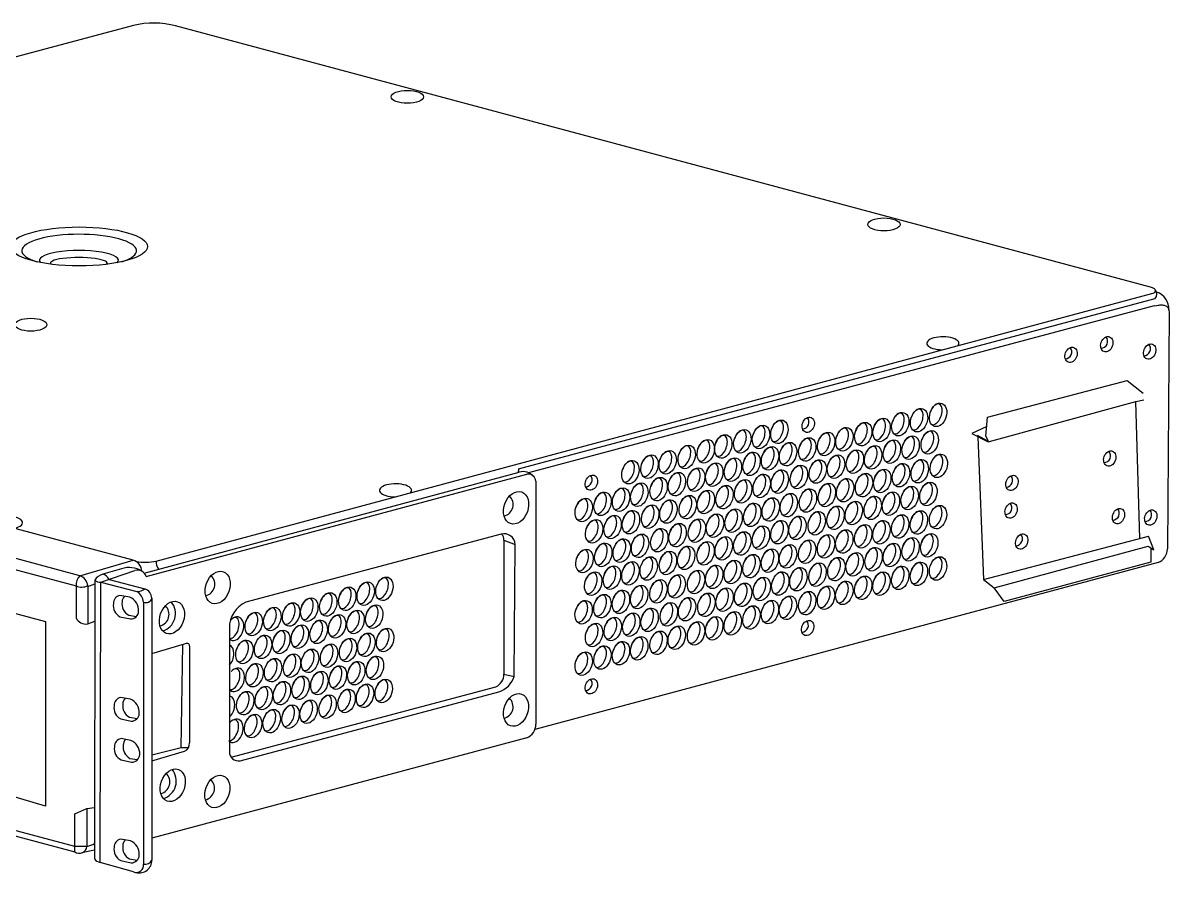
# Model space of a CAD drawing. Header units: millimetres. Extents: x 7106 to 73427, y -466 to 50348.
# Drawn here: x 58998 to 60915, y 43782 to 45209 of the extents above; entities that cross this region are included whole.
import ezdxf

# ---------------------------------------------------------------- set-up
doc = ezdxf.new("R2010")
doc.units = ezdxf.units.MM
doc.layers.add('Cotas', color=1, linetype='Continuous')

# ---------------------------------------------------------------- blocks, each defined once
blk = doc.blocks.new('UPS 1500 VA 110 V AMERCIA POWER')
blk.add_wipeout([(2337, 1206.7), (3026.1, 1022), (3390.9, 923.9), (3416.9, 900.8), (3423.1, 885.2), (3420.5, 364.3), (3415, 346.5), (3400.5, 334.9), (2044.3, -41.2), (1316.2, -236.6), (1229, -325.7), (1216.9, -338.4), (1016.8, -270.7), (-939.2, 250.1), (-1103.7, 286.9), (-1180.8, 307.2), (-1189.8, 319.1), (-1192.7, 325.2), (-1196.3, 359.2), (-1194.5, 896.6), (-1190.2, 906.8), (-1187, 909.1), (-1176.5, 915.4), (-1165, 916.2), (-1135, 908.5), (-1087.3, 896.3), (-1046.8, 900.3), (-1006.9, 910.7), (-993.1, 913.4), (-942.4, 914.7), (1153.8, 1476), (1199.6, 1488.3), (1227.6, 1493), (1256.4, 1493.2), (1290.3, 1487.3)])
at = {"layer": 'Cotas'}
for p, q in [((1199.6, 1488.3), (-942.4, 914.7)), ((3383.8, 926.2), (1290.3, 1487.3)), ((1199.1, 339.9), (-942.4, 914.7)), ((1248.7, 338.2), (3387.2, 913)), ((2026.6, 536.1), (3394, 902.3)), ((3392.1, 886.2), (2048.4, 527.6)), ((-1074.2, 862.4), (1076.4, 284.9)), ((1084.6, 306.6), (-1056.2, 881)), ((3423.9, 872.9), (3420.5, 364.3)), ((3033.9, 647.4), (3334.2, 725.6)), ((3334.2, 725.6), (3368.1, 698.6)), ((3035.1, 594), (3352.7, 680.5)), ((3352.7, 680.5), (3369.4, 684.7)), ((3361.2, 386.6), (3352.7, 680.5)), ((3030.5, 606.6), (3033.9, 647.4)), ((3032.2, 627), (3000, 611.8)), ((3000, 611.8), (3035.1, 594)), ((3034.7, 595.4), (3012.7, 607.8)), ((3013, 605.2), (3025.5, 298.8)), ((3030.5, 606.6), (3034.7, 597.4)), ((3034.7, 597.4), (3034.7, 595.4)), ((1222.5, 312.4), (2028.3, 529.3)), ((1227.2, 304.9), (2044.9, 524.9)), ((2026.6, 536.1), (2025.8, 528.7)), ((2063.9, 510), (2064, -12.2)), ((1995.4, 382.7), (1995.4, 95.1)), ((1995.4, 382.7), (2019.4, 374)), ((3025.5, 298.8), (3379.5, 391.3)), ((3048.1, 280.6), (3379, 370.2)), ((3379, 370.2), (3390.9, 362.4)), ((3390.9, 362.4), (3379.5, 391.3)), ((3384.9, 366.3), (3384.9, 335.6)), ((1084.6, 306.6), (1199.1, 339.9)), ((1174.4, 321.4), (1134.2, 310)), ((3400.5, 334.9), (2061.9, -23.8)), ((3384.9, 335.6), (3069.9, 251.2)), ((1073.9, -274.7), (-1073.9, 301.2)), ((1116.5, 296.8), (1116.2, -301)), ((1129.9, 292.9), (1202.8, 318)), ((1147.3, 298.9), (1224.2, 278.8)), ((3025.5, 298.8), (3048.1, 280.6)), ((-1073.9, 285.9), (1073.9, -285.9)), ((1076.4, 284.9), (1076.4, 215.9)), ((1101.5, 283.2), (1116.5, 289.5)), ((1101.5, 285.3), (1101.5, 203.3)), ((1128.1, -308.9), (1129.9, 292.9)), ((1129.9, 292.9), (1206.8, 272.8)), ((3069.9, 251.2), (3048.1, 280.6)), ((1221.5, 249.9), (1221.5, -312.7)), ((1239.4, 258.6), (1239.4, -304.1)), ((1101.5, 203.3), (1116.5, 209.1)), ((1239.4, 139.5), (1309.5, 160.5)), ((1302.2, -63), (1305.7, 159.3)), ((1319.8, 153.2), (1319.8, -52.5)), ((1995.4, 95.1), (2017.4, 90.5)), ((2044.3, -41.2), (1239.4, -257.2)), ((1302.2, -63), (1239.4, -78.7)), ((1239.4, -91.1), (1309.5, -70.1)), ((1317.6, -63), (1302.2, -63)), ((1073.9, -204.7), (1099.5, -192.9)), ((1099.5, -192.9), (1116.3, -191.1)), ((1099.5, -192.9), (1099.5, -274.7)), ((1073.9, -285.9), (1073.9, -204.7)), ((1099.5, -274.7), (1073.9, -274.7)), ((1091.5, -287.2), (1116.2, -282.2)), ((1199.9, -329.5), (1128.1, -308.9))]:
    blk.add_line(p, q, dxfattribs=at)
for points in [[(1405.7, 194.5), (1405.7, -71.3, 0.466834), (1428.9, -90.7), (1984.3, 57.4, 0.254304), (2017.4, 90.5), (2019.4, 374, 0.480337), (1989.6, 396), (1440.9, 249.6, 0.291665)], [(1210.8, 230.2, 0.315874), (1191.9, 260.7), (1170.8, 264.5, 0.371505), (1156.7, 247, 0.324023), (1170.8, 218.7), (1193.5, 213.8, 0.405561)], [(1212.3, 10.9, 0.315874), (1193.4, 41.4), (1172.2, 45.1, 0.371505), (1158.1, 27.6, 0.324023), (1172.3, -0.7), (1194.9, -5.6, 0.405561)], [(1213.2, -77.3, 0.315874), (1194.3, -46.8), (1173.1, -43.1, 0.371505), (1159, -60.6, 0.324023), (1173.2, -88.9), (1195.8, -93.8, 0.405561)], [(1212.3, -293.3, 0.315874), (1193.4, -262.8), (1172.2, -259.1, 0.371505), (1158.1, -276.5, 0.324023), (1172.3, -304.9), (1194.9, -309.8, 0.405561)]]:
    blk.add_lwpolyline(points, format="xyb", close=True, dxfattribs=at)
blk.add_lwpolyline([(603.7, -77.3), (407.7, -28.4), (407.7, 370.2), (1010.7, 208.2), (1010.7, -188), (817.4, -130.7)], dxfattribs=at)
for points in [[(1180.2, 262.8, 0.199789), (1175.5, 250.5, 0.324023), (1189.7, 222.1), (1206.3, 219.4)], [(1409.7, -83.2), (1978.3, 68.4, 0.298494), (1995.4, 95.1)], [(1181.7, 43.4, 0.199789), (1177, 31.1, 0.324023), (1191.2, 2.7), (1207.8, 0)], [(1182.6, -44.8, 0.199789), (1177.9, -57.1, 0.324023), (1192.1, -85.5), (1208.7, -88.2)], [(1181.7, -260.7, 0.199789), (1177, -273.1, 0.324023), (1191.2, -301.4), (1207.8, -304.2)]]:
    blk.add_lwpolyline(points, format="xyb", dxfattribs=at)
for centre, radius, start, end in [((1243.1, 1317.9), 175.8, 74.4303, 104.3207), ((3383.7, 911.6), 13.9, 317.7955, 40.0941), ((3385.4, 879.2), 38.3, 356.4821, 72.2368), ((3277, 809.9), 14.9, 273.3525, 39.7332), ((3200.3, 787.2), 14.9, 273.3525, 39.7332), ((3369, 794), 14.9, 273.3525, 39.7332), ((2635.8, 636.8), 14.9, 273.3525, 39.7332), ((3283.4, 564.5), 14.9, 273.3525, 39.7332), ((2035.6, 497.9), 32.3, 42.9478, 103.2055), ((2047.2, 508.2), 16.8, 5.8395, 97.9896), ((2170.1, 512.7), 14.9, 273.3525, 39.7332), ((3073.2, 511.9), 14.9, 273.3525, 39.7332), ((1989.7, 459.5), 25.6, 283.7799, 46.1775), ((3071.5, 452.7), 14.9, 273.3525, 39.7332), ((3302.1, 440.8), 14.9, 273.3525, 39.7332), ((3371.5, 437.7), 14.9, 273.3525, 39.7332), ((1979.1, 384.4), 16.3, 354.0136, 46.4191), ((3094.1, 386), 14.9, 273.3525, 39.7332), ((3388.6, 364.5), 31.9, 291.9681, 359.6186), ((1190.7, 275.6), 48.7, 56.5674, 109.5694), ((1192.6, 315.9), 24.9, 0.7264, 74.8998), ((1224, 449), 113.5, 260.7905, 282.552), ((1274.7, 335.8), 26.1, 174.7956, 215.3345), ((1102.6, 287.4), 26.3, 133.127, 185.4507), ((1077.2, 283.3), 24.5, 4.8172, 72.2273), ((1143.8, 278.7), 32.8, 107.061, 146.4883), ((1127.3, 308.9), 16.2, 228.5212, 279.5624), ((1129.9, 291.7), 18.8, 22.6048, 76.7164), ((1207.8, 298), 20.6, 19.5831, 104.0716), ((1348.9, 288.4), 25.6, 283.7799, 46.1775), ((1088.5, 311.8), 29.5, 245.8861, 296.3158), ((1208.4, 296.5), 23.7, 266.254, 311.7484), ((1189.6, 245.5), 32.3, 7.8427, 57.6862), ((1215.5, 256.5), 23.9, 5.1162, 68.9029), ((1226.6, 262.2), 13.3, 247.564, 344.1781), ((1251, 225.6), 39.1, 286.8223, 39.7061), ((1250.6, 223.6), 25.6, 283.7799, 46.1775), ((1097.3, 226.3), 23.3, 206.4738, 280.4328), ((2634.4, 200.4), 14.9, 273.3525, 39.7332), ((2170.1, 75.2), 14.9, 273.3525, 39.7332), ((1989.5, 25.3), 25.6, 283.7799, 46.1775), ((2033.6, -12.8), 30.4, 290.6198, 1.0766), ((1303.1, -54.6), 16.8, 292.485, 7.1578), ((1252.3, -136.3), 25.6, 283.7799, 46.1775), ((1252.6, -134.3), 39.1, 286.8223, 39.7061), ((1348.1, -149.7), 25.6, 283.7799, 46.1775), ((1084.3, -209.3), 67.2, 283.0325, 298.3699), ((1083.7, -273.4), 15.9, 231.9552, 355.3512), ((1129.5, -293.9), 15, 208.026, 264.6227), ((1205.6, -314.4), 16.1, 249.2774, 6.1261), ((1212.4, -304.4), 27, 255.2692, 0.7648), ((1223.8, -294.7), 18.2, 262.7832, 328.9588)]:
    blk.add_arc(centre, radius, start, end, dxfattribs=at)
for centre, major_axis, ratio in [((1788, 1335.1), (-34.6, 0), 0.40136), ((2811.6, 1061.1), (-34.6, 0), 0.40136), ((1083, 1013.7), (-147, 0), 0.284804), ((979.4, 845.8), (-34.6, 0), 0.40136), ((3290.2, 803.8), (6, 15.8), 0.746694), ((3213.5, 781.1), (6, 15.8), 0.746694), ((3382.2, 788), (6, 15.8), 0.746694), ((2886.9, 640.7), (7.9, 24.7), 0.683898), ((2927.9, 652.1), (7.9, 24.7), 0.683898), ((2587, 615.8), (7.9, 24.7), 0.683898), ((2649, 630.8), (6, 15.8), 0.746694), ((2806.4, 619.7), (7.9, 24.7), 0.683898), ((2846.7, 632.1), (7.9, 24.7), 0.683898), ((2507.4, 595.3), (7.9, 24.7), 0.683898), ((2547.5, 604.7), (7.9, 24.7), 0.683898), ((2687.5, 589.5), (7.9, 24.7), 0.683898), ((2726.7, 599.8), (7.9, 24.7), 0.683898), ((2767.2, 610.8), (7.9, 24.7), 0.683898), ((2909.9, 593.2), (7.9, 24.7), 0.683898), ((2429, 573.9), (7.9, 24.7), 0.683898), ((2466.5, 584.3), (7.9, 24.7), 0.683898), ((2605.7, 567.8), (7.9, 24.7), 0.683898), ((2646.9, 577.8), (7.9, 24.7), 0.683898), ((2828.6, 573.1), (7.9, 24.7), 0.683898), ((2868.9, 581.7), (7.9, 24.7), 0.683898), ((2308.1, 540.7), (7.9, 24.7), 0.683898), ((2347.1, 550.1), (7.9, 24.7), 0.683898), ((2387.9, 561.8), (7.9, 24.7), 0.683898), ((2527.2, 546.9), (7.9, 24.7), 0.683898), ((2567, 558.6), (7.9, 24.7), 0.683898), ((2708.6, 540.9), (7.9, 24.7), 0.683898), ((2749.2, 551.8), (7.9, 24.7), 0.683898), ((2788.4, 560.8), (7.9, 24.7), 0.683898), ((2929.4, 542.6), (7.9, 24.7), 0.683898), ((3296.6, 558.4), (6, 15.8), 0.746694), ((2267, 529), (7.9, 24.7), 0.683898), ((2447.2, 523.8), (7.9, 24.7), 0.683898), ((2487.2, 534.4), (7.9, 24.7), 0.683898), ((2628.9, 518.8), (7.9, 24.7), 0.683898), ((2669.5, 530.5), (7.9, 24.7), 0.683898), ((2848.2, 522.6), (7.9, 24.7), 0.683898), ((2888.4, 531.1), (7.9, 24.7), 0.683898), ((2183.3, 506.6), (6, 15.8), 0.746694), ((2327.6, 492.6), (7.9, 24.7), 0.683898), ((2366.8, 503.4), (7.9, 24.7), 0.683898), ((2408.3, 512.9), (7.9, 24.7), 0.683898), ((2549, 499.6), (7.9, 24.7), 0.683898), ((2587.7, 508.9), (7.9, 24.7), 0.683898), ((2728.2, 490.3), (7.9, 24.7), 0.683898), ((2768.8, 501.3), (7.9, 24.7), 0.683898), ((2808, 510.2), (7.9, 24.7), 0.683898), ((3086.4, 505.9), (6, 15.8), 0.746694), ((2247, 470.2), (7.9, 24.7), 0.683898), ((2286.2, 480.6), (7.9, 24.7), 0.683898), ((2429.2, 464.9), (7.9, 24.7), 0.683898), ((2469.2, 475.4), (7.9, 24.7), 0.683898), ((2509.2, 488), (7.9, 24.7), 0.683898), ((2648.4, 468.2), (7.9, 24.7), 0.683898), ((2689, 480), (7.9, 24.7), 0.683898), ((2866.8, 473.7), (7.9, 24.7), 0.683898), ((2907.1, 482.3), (7.9, 24.7), 0.683898), ((2021.5, 452.5), (12.1, 34), 0.712145), ((2166.9, 447.9), (7.9, 24.7), 0.683898), ((2207.2, 461), (7.9, 24.7), 0.683898), ((2348.7, 444.5), (7.9, 24.7), 0.683898), ((2390.3, 454), (7.9, 24.7), 0.683898), ((2568.5, 449), (7.9, 24.7), 0.683898), ((2607.3, 458.3), (7.9, 24.7), 0.683898), ((2746.8, 441.5), (7.9, 24.7), 0.683898), ((2787.4, 452.4), (7.9, 24.7), 0.683898), ((2826.6, 461.4), (7.9, 24.7), 0.683898), ((2268.1, 421.6), (7.9, 24.7), 0.683898), ((2309.5, 433.6), (7.9, 24.7), 0.683898), ((2488.7, 424.9), (7.9, 24.7), 0.683898), ((2528.8, 437.4), (7.9, 24.7), 0.683898), ((2667.1, 419.4), (7.9, 24.7), 0.683898), ((2707.6, 431.1), (7.9, 24.7), 0.683898), ((2886.6, 421.1), (7.9, 24.7), 0.683898), ((2927.7, 432.5), (7.9, 24.7), 0.683898), ((3084.7, 446.6), (6, 15.8), 0.746694), ((3315.3, 434.7), (6, 15.8), 0.746694), ((3384.7, 431.6), (6, 15.8), 0.746694), ((2189.2, 402), (7.9, 24.7), 0.683898), ((2228.9, 411.3), (7.9, 24.7), 0.683898), ((2368.3, 393.9), (7.9, 24.7), 0.683898), ((2409.8, 403.4), (7.9, 24.7), 0.683898), ((2448.7, 414.3), (7.9, 24.7), 0.683898), ((2587.2, 400.2), (7.9, 24.7), 0.683898), ((2625.9, 409.5), (7.9, 24.7), 0.683898), ((2767, 391.2), (7.9, 24.7), 0.683898), ((2806.2, 400.1), (7.9, 24.7), 0.683898), ((2846.4, 412.5), (7.9, 24.7), 0.683898), ((2287.7, 371), (7.9, 24.7), 0.683898), ((2329.1, 383), (7.9, 24.7), 0.683898), ((2507.4, 376), (7.9, 24.7), 0.683898), ((2547.4, 388.6), (7.9, 24.7), 0.683898), ((2687.2, 369.9), (7.9, 24.7), 0.683898), ((2726.4, 380.2), (7.9, 24.7), 0.683898), ((2908.9, 372), (7.9, 24.7), 0.683898), ((3107.3, 380), (6, 15.8), 0.746694), ((2208.7, 351.4), (7.9, 24.7), 0.683898), ((2248.5, 360.7), (7.9, 24.7), 0.683898), ((2386.9, 345.1), (7.9, 24.7), 0.683898), ((2428.5, 354.6), (7.9, 24.7), 0.683898), ((2467.4, 365.5), (7.9, 24.7), 0.683898), ((2605.5, 348.2), (7.9, 24.7), 0.683898), ((2646.6, 358.2), (7.9, 24.7), 0.683898), ((2789.3, 342.1), (7.9, 24.7), 0.683898), ((2828.5, 351.1), (7.9, 24.7), 0.683898), ((2868.7, 363.4), (7.9, 24.7), 0.683898), ((2168.4, 338.4), (7.9, 24.7), 0.683898), ((2306.3, 322.2), (7.9, 24.7), 0.683898), ((2347.7, 334.2), (7.9, 24.7), 0.683898), ((2527, 327.3), (7.9, 24.7), 0.683898), ((2566.8, 339), (7.9, 24.7), 0.683898), ((2709.5, 320.8), (7.9, 24.7), 0.683898), ((2748.7, 331.2), (7.9, 24.7), 0.683898), ((2927.7, 322.2), (7.9, 24.7), 0.683898), ((1380.7, 281.4), (12.1, 34), 0.712145), ((2227.4, 302.6), (7.9, 24.7), 0.683898), ((2267.1, 311.9), (7.9, 24.7), 0.683898), ((2408, 293.3), (7.9, 24.7), 0.683898), ((2447, 304.2), (7.9, 24.7), 0.683898), ((2486.9, 314.8), (7.9, 24.7), 0.683898), ((2627.8, 299.2), (7.9, 24.7), 0.683898), ((2668.9, 309.1), (7.9, 24.7), 0.683898), ((2846.5, 302.1), (7.9, 24.7), 0.683898), ((2886.7, 310.7), (7.9, 24.7), 0.683898), ((1698.5, 268.2), (7.9, 24.7), 0.683898), ((1738.7, 278.6), (7.9, 24.7), 0.683898), ((2187.1, 289.6), (7.9, 24.7), 0.683898), ((2327.3, 273), (7.9, 24.7), 0.683898), ((2366.5, 283.8), (7.9, 24.7), 0.683898), ((2549.3, 278.3), (7.9, 24.7), 0.683898), ((2589, 289.9), (7.9, 24.7), 0.683898), ((2726.5, 269.9), (7.9, 24.7), 0.683898), ((2767, 280.8), (7.9, 24.7), 0.683898), ((2806.2, 289.8), (7.9, 24.7), 0.683898), ((1618.1, 244.9), (7.9, 24.7), 0.683898), ((1659, 257.2), (7.9, 24.7), 0.683898), ((2246.7, 250.6), (7.9, 24.7), 0.683898), ((2285.9, 261), (7.9, 24.7), 0.683898), ((2430.3, 244.2), (7.9, 24.7), 0.683898), ((2469.3, 255.2), (7.9, 24.7), 0.683898), ((2509.2, 265.7), (7.9, 24.7), 0.683898), ((2646.7, 247.8), (7.9, 24.7), 0.683898), ((2687.3, 259.5), (7.9, 24.7), 0.683898), ((1282.4, 216.7), (12.1, 34), 0.712145), ((1538.4, 223.5), (7.9, 24.7), 0.683898), ((1577.3, 233.9), (7.9, 24.7), 0.683898), ((1716.8, 218.7), (7.9, 24.7), 0.683898), ((2166.6, 228.3), (7.9, 24.7), 0.683898), ((2206.9, 241.4), (7.9, 24.7), 0.683898), ((2349.6, 223.9), (7.9, 24.7), 0.683898), ((2388.8, 234.8), (7.9, 24.7), 0.683898), ((2566.8, 228.6), (7.9, 24.7), 0.683898), ((2605.5, 237.9), (7.9, 24.7), 0.683898), ((1458.1, 203.1), (7.9, 24.7), 0.683898), ((1498, 213.8), (7.9, 24.7), 0.683898), ((1637.2, 197.9), (7.9, 24.7), 0.683898), ((1676.7, 207.3), (7.9, 24.7), 0.683898), ((2269, 201.6), (7.9, 24.7), 0.683898), ((2308.2, 211.9), (7.9, 24.7), 0.683898), ((2447, 193.9), (7.9, 24.7), 0.683898), ((2487, 204.4), (7.9, 24.7), 0.683898), ((2527, 217), (7.9, 24.7), 0.683898), ((1557.1, 176), (7.9, 24.7), 0.683898), ((1597.5, 186.1), (7.9, 24.7), 0.683898), ((2188.9, 179.3), (7.9, 24.7), 0.683898), ((2229.2, 192.3), (7.9, 24.7), 0.683898), ((2366.6, 173.5), (7.9, 24.7), 0.683898), ((2408.1, 183), (7.9, 24.7), 0.683898), ((2647.7, 194.4), (6, 15.8), 0.746694), ((1478.1, 153.9), (7.9, 24.7), 0.683898), ((1517.1, 164.5), (7.9, 24.7), 0.683898), ((1660.6, 147.3), (7.9, 24.7), 0.683898), ((1700.1, 158.3), (7.9, 24.7), 0.683898), ((1740.3, 168.6), (7.9, 24.7), 0.683898), ((2286, 150.6), (7.9, 24.7), 0.683898), ((2327.4, 162.6), (7.9, 24.7), 0.683898), ((1438.1, 143.1), (7.9, 24.7), 0.683898), ((1578.9, 124), (7.9, 24.7), 0.683898), ((1619.8, 135), (7.9, 24.7), 0.683898), ((2207, 131), (7.9, 24.7), 0.683898), ((2246.8, 140.3), (7.9, 24.7), 0.683898), ((1499.6, 103.9), (7.9, 24.7), 0.683898), ((1540.1, 113.6), (7.9, 24.7), 0.683898), ((1678.3, 97.4), (7.9, 24.7), 0.683898), ((1718.4, 108.8), (7.9, 24.7), 0.683898), ((2166.7, 118), (7.9, 24.7), 0.683898), ((1459.7, 93.1), (7.9, 24.7), 0.683898), ((1599.1, 76.2), (7.9, 24.7), 0.683898), ((1638.8, 88), (7.9, 24.7), 0.683898), ((1518.7, 54.6), (7.9, 24.7), 0.683898), ((1558.7, 66), (7.9, 24.7), 0.683898), ((1697.2, 48.9), (7.9, 24.7), 0.683898), ((1737.3, 59.3), (7.9, 24.7), 0.683898), ((2183.3, 69.2), (6, 15.8), 0.746694), ((1439.7, 33.1), (7.9, 24.7), 0.683898), ((1479.7, 44), (7.9, 24.7), 0.683898), ((1616.8, 25.6), (7.9, 24.7), 0.683898), ((1657.6, 37.9), (7.9, 24.7), 0.683898), ((2021.3, 18.4), (12.1, 34), 0.712145), ((1537.1, 4.2), (7.9, 24.7), 0.683898), ((1576, 14.6), (7.9, 24.7), 0.683898), ((1456.8, -16.2), (7.9, 24.7), 0.683898), ((1496.6, -5.5), (7.9, 24.7), 0.683898), ((1284.1, -143.2), (12.1, 34), 0.712145), ((1379.9, -156.7), (12.1, 34), 0.712145)]:
    blk.add_ellipse(centre, major_axis=major_axis, ratio=ratio, dxfattribs=at)
for centre, major_axis, ratio, start_param, end_param in [((1083.2, 1004.6), (-123.2, 0), 0.286767, 2.408088, 7.030353), ((1082.6, 984), (-84.9, 0), 0.250643, 2.9023, 6.514227), ((1082.5, 978.1), (-60.8, 0), 0.19639, 2.899018, 6.512019), ((2938.1, 805.8), (-34.6, 0), 0.40136, 2.793797, 7.811189), ((2881.7, 642.1), (7.6, 22.1), 0.528779, 2.988681, 7.853982), ((2922.7, 653.5), (7.6, 22.1), 0.528779, 2.988681, 7.853982), ((2581.8, 617.1), (7.6, 22.1), 0.528779, 2.988681, 7.853982), ((2801.2, 621.1), (7.6, 22.1), 0.528779, 2.988681, 7.853982), ((2841.4, 633.5), (7.6, 22.1), 0.528779, 2.988681, 7.853982), ((2502.1, 596.7), (7.6, 22.1), 0.528779, 2.988681, 7.853982), ((2542.3, 606.1), (7.6, 22.1), 0.528779, 2.988681, 7.853982), ((2721.4, 601.2), (7.6, 22.1), 0.528779, 2.988681, 7.853982), ((2762, 612.2), (7.6, 22.1), 0.528779, 2.988681, 7.853982), ((2904.7, 594.6), (7.6, 22.1), 0.528779, 2.988681, 7.853982), ((2423.8, 575.3), (7.6, 22.1), 0.528779, 2.988681, 7.853982), ((2461.3, 585.7), (7.6, 22.1), 0.528779, 2.988681, 7.853982), ((2600.5, 569.2), (7.6, 22.1), 0.528779, 2.988681, 7.853982), ((2641.7, 579.1), (7.6, 22.1), 0.528779, 2.988681, 7.853982), ((2682.2, 590.9), (7.6, 22.1), 0.528779, 2.988681, 7.853982), ((2823.4, 574.5), (7.6, 22.1), 0.528779, 2.988681, 7.853982), ((2863.6, 583.1), (7.6, 22.1), 0.528779, 2.988681, 7.853982), ((2341.9, 551.4), (7.6, 22.1), 0.528779, 2.988681, 7.853982), ((2382.7, 563.2), (7.6, 22.1), 0.528779, 2.988681, 7.853982), ((2522, 548.3), (7.6, 22.1), 0.528779, 2.988681, 7.853982), ((2561.8, 560), (7.6, 22.1), 0.528779, 2.988681, 7.853982), ((2744, 553.2), (7.6, 22.1), 0.528779, 2.988681, 7.853982), ((2783.2, 562.2), (7.6, 22.1), 0.528779, 2.988681, 7.853982), ((2924.2, 544), (7.6, 22.1), 0.528779, 2.988681, 7.853982), ((2261.7, 530.4), (7.6, 22.1), 0.528779, 2.988681, 7.853982), ((2302.9, 542.1), (7.6, 22.1), 0.528779, 2.988681, 7.853982), ((2442, 525.2), (7.6, 22.1), 0.528779, 2.988681, 7.853982), ((2481.9, 535.8), (7.6, 22.1), 0.528779, 2.988681, 7.853982), ((2623.6, 520.2), (7.6, 22.1), 0.528779, 2.988681, 7.853982), ((2664.2, 531.9), (7.6, 22.1), 0.528779, 2.988681, 7.853982), ((2703.4, 542.2), (7.6, 22.1), 0.528779, 2.988681, 7.853982), ((2843, 523.9), (7.6, 22.1), 0.528779, 2.988681, 7.853982), ((2883.2, 532.5), (7.6, 22.1), 0.528779, 2.988681, 7.853982), ((2322.3, 493.9), (7.6, 22.1), 0.528779, 2.988681, 7.853982), ((2361.5, 504.8), (7.6, 22.1), 0.528779, 2.988681, 7.853982), ((2403.1, 514.3), (7.6, 22.1), 0.528779, 2.988681, 7.853982), ((2543.8, 501), (7.6, 22.1), 0.528779, 2.988681, 7.853982), ((2582.5, 510.2), (7.6, 22.1), 0.528779, 2.988681, 7.853982), ((2763.5, 502.6), (7.6, 22.1), 0.528779, 2.988681, 7.853982), ((2802.7, 511.6), (7.6, 22.1), 0.528779, 2.988681, 7.853982), ((1762.7, 490.1), (-34.6, 0), 0.40136, 2.764953, 7.840033), ((2241.7, 471.6), (7.6, 22.1), 0.528779, 2.988681, 7.853982), ((2280.9, 482), (7.6, 22.1), 0.528779, 2.988681, 7.853982), ((2463.9, 476.8), (7.6, 22.1), 0.528779, 2.988681, 7.853982), ((2504, 489.4), (7.6, 22.1), 0.528779, 2.988681, 7.853982), ((2643.2, 469.6), (7.6, 22.1), 0.528779, 2.988681, 7.853982), ((2683.8, 481.3), (7.6, 22.1), 0.528779, 2.988681, 7.853982), ((2723, 491.6), (7.6, 22.1), 0.528779, 2.988681, 7.853982), ((2861.6, 475.1), (7.6, 22.1), 0.528779, 2.988681, 7.853982), ((2901.8, 483.7), (7.6, 22.1), 0.528779, 2.988681, 7.853982), ((2161.7, 449.3), (7.6, 22.1), 0.528779, 2.988681, 7.853982), ((2202, 462.4), (7.6, 22.1), 0.528779, 2.988681, 7.853982), ((2343.5, 445.9), (7.6, 22.1), 0.528779, 2.988681, 7.853982), ((2385, 455.3), (7.6, 22.1), 0.528779, 2.988681, 7.853982), ((2424, 466.3), (7.6, 22.1), 0.528779, 2.988681, 7.853982), ((2563.3, 450.4), (7.6, 22.1), 0.528779, 2.988681, 7.853982), ((2602, 459.7), (7.6, 22.1), 0.528779, 2.988681, 7.853982), ((2782.2, 453.8), (7.6, 22.1), 0.528779, 2.988681, 7.853982), ((2821.4, 462.8), (7.6, 22.1), 0.528779, 2.988681, 7.853982), ((2262.9, 423), (7.6, 22.1), 0.528779, 2.988681, 7.853982), ((2304.3, 435), (7.6, 22.1), 0.528779, 2.988681, 7.853982), ((2483.5, 426.2), (7.6, 22.1), 0.528779, 2.988681, 7.853982), ((2523.5, 438.8), (7.6, 22.1), 0.528779, 2.988681, 7.853982), ((2661.8, 420.8), (7.6, 22.1), 0.528779, 2.988681, 7.853982), ((2702.4, 432.5), (7.6, 22.1), 0.528779, 2.988681, 7.853982), ((2741.6, 442.8), (7.6, 22.1), 0.528779, 2.988681, 7.853982), ((2881.4, 422.5), (7.6, 22.1), 0.528779, 2.988681, 7.853982), ((2922.4, 433.9), (7.6, 22.1), 0.528779, 2.988681, 7.853982), ((927.2, 420.8), (-34.6, 0), 0.40136, 2.059844, 6.186007), ((2184, 403.4), (7.6, 22.1), 0.528779, 2.988681, 7.853982), ((2223.7, 412.7), (7.6, 22.1), 0.528779, 2.988681, 7.853982), ((2363.1, 395.3), (7.6, 22.1), 0.528779, 2.988681, 7.853982), ((2404.6, 404.7), (7.6, 22.1), 0.528779, 2.988681, 7.853982), ((2443.5, 415.7), (7.6, 22.1), 0.528779, 2.988681, 7.853982), ((2582, 401.6), (7.6, 22.1), 0.528779, 2.988681, 7.853982), ((2620.7, 410.8), (7.6, 22.1), 0.528779, 2.988681, 7.853982), ((2801, 401.5), (7.6, 22.1), 0.528779, 2.988681, 7.853982), ((2841.2, 413.9), (7.6, 22.1), 0.528779, 2.988681, 7.853982), ((2282.5, 372.4), (7.6, 22.1), 0.528779, 2.988681, 7.853982), ((2323.8, 384.4), (7.6, 22.1), 0.528779, 2.988681, 7.853982), ((2502.1, 377.4), (7.6, 22.1), 0.528779, 2.988681, 7.853982), ((2542.2, 390), (7.6, 22.1), 0.528779, 2.988681, 7.853982), ((2682, 371.3), (7.6, 22.1), 0.528779, 2.988681, 7.853982), ((2721.2, 381.6), (7.6, 22.1), 0.528779, 2.988681, 7.853982), ((2761.8, 392.6), (7.6, 22.1), 0.528779, 2.988681, 7.853982), ((2903.7, 373.4), (7.6, 22.1), 0.528779, 2.988681, 7.853982), ((2203.5, 352.8), (7.6, 22.1), 0.528779, 2.988681, 7.853982), ((2243.2, 362.1), (7.6, 22.1), 0.528779, 2.988681, 7.853982), ((2381.7, 346.5), (7.6, 22.1), 0.528779, 2.988681, 7.853982), ((2423.2, 355.9), (7.6, 22.1), 0.528779, 2.988681, 7.853982), ((2462.2, 366.9), (7.6, 22.1), 0.528779, 2.988681, 7.853982), ((2600.3, 349.6), (7.6, 22.1), 0.528779, 2.988681, 7.853982), ((2641.4, 359.5), (7.6, 22.1), 0.528779, 2.988681, 7.853982), ((2823.2, 352.5), (7.6, 22.1), 0.528779, 2.988681, 7.853982), ((2863.5, 364.8), (7.6, 22.1), 0.528779, 2.988681, 7.853982), ((2163.2, 339.8), (7.6, 22.1), 0.528779, 2.988681, 7.853982), ((2301.1, 323.6), (7.6, 22.1), 0.528779, 2.988681, 7.853982), ((2342.5, 335.6), (7.6, 22.1), 0.528779, 2.988681, 7.853982), ((2521.8, 328.7), (7.6, 22.1), 0.528779, 2.988681, 7.853982), ((2561.5, 340.4), (7.6, 22.1), 0.528779, 2.988681, 7.853982), ((2704.3, 322.2), (7.6, 22.1), 0.528779, 2.988681, 7.853982), ((2743.5, 332.5), (7.6, 22.1), 0.528779, 2.988681, 7.853982), ((2784, 343.5), (7.6, 22.1), 0.528779, 2.988681, 7.853982), ((2922.5, 323.6), (7.6, 22.1), 0.528779, 2.988681, 7.853982), ((2222.1, 304), (7.6, 22.1), 0.528779, 2.988681, 7.853982), ((2261.9, 313.3), (7.6, 22.1), 0.528779, 2.988681, 7.853982), ((2441.7, 305.6), (7.6, 22.1), 0.528779, 2.988681, 7.853982), ((2481.7, 316.2), (7.6, 22.1), 0.528779, 2.988681, 7.853982), ((2622.5, 300.5), (7.6, 22.1), 0.528779, 2.988681, 7.853982), ((2663.7, 310.5), (7.6, 22.1), 0.528779, 2.988681, 7.853982), ((2841.2, 303.5), (7.6, 22.1), 0.528779, 2.988681, 7.853982), ((2881.5, 312.1), (7.6, 22.1), 0.528779, 2.988681, 7.853982), ((1733.4, 279.9), (7.6, 22.1), 0.528779, 2.988681, 7.853982), ((2181.8, 290.9), (7.6, 22.1), 0.528779, 2.988681, 7.853982), ((2322.1, 274.3), (7.6, 22.1), 0.528779, 2.988681, 7.853982), ((2361.3, 285.2), (7.6, 22.1), 0.528779, 2.988681, 7.853982), ((2402.8, 294.7), (7.6, 22.1), 0.528779, 2.988681, 7.853982), ((2544, 279.7), (7.6, 22.1), 0.528779, 2.988681, 7.853982), ((2583.8, 291.3), (7.6, 22.1), 0.528779, 2.988681, 7.853982), ((2761.8, 282.2), (7.6, 22.1), 0.528779, 2.988681, 7.853982), ((2801, 291.2), (7.6, 22.1), 0.528779, 2.988681, 7.853982), ((1653.7, 258.6), (7.6, 22.1), 0.528779, 2.988681, 7.853982), ((1693.3, 269.6), (7.6, 22.1), 0.528779, 2.988681, 7.853982), ((2241.5, 252), (7.6, 22.1), 0.528779, 2.988681, 7.853982), ((2280.7, 262.4), (7.6, 22.1), 0.528779, 2.988681, 7.853982), ((2464, 256.6), (7.6, 22.1), 0.528779, 2.988681, 7.853982), ((2504, 267.1), (7.6, 22.1), 0.528779, 2.988681, 7.853982), ((2641.5, 249.2), (7.6, 22.1), 0.528779, 2.988681, 7.853982), ((2682, 260.9), (7.6, 22.1), 0.528779, 2.988681, 7.853982), ((2721.2, 271.2), (7.6, 22.1), 0.528779, 2.988681, 7.853982), ((1533.2, 224.9), (7.6, 22.1), 0.528779, 2.988681, 7.853982), ((1572.1, 235.3), (7.6, 22.1), 0.528779, 2.988681, 7.853982), ((1612.9, 246.3), (7.6, 22.1), 0.528779, 2.988681, 7.853982), ((2161.4, 229.7), (7.6, 22.1), 0.528779, 2.988681, 7.853982), ((2201.7, 242.8), (7.6, 22.1), 0.528779, 2.988681, 7.853982), ((2344.4, 225.3), (7.6, 22.1), 0.528779, 2.988681, 7.853982), ((2383.6, 236.2), (7.6, 22.1), 0.528779, 2.988681, 7.853982), ((2425.1, 245.6), (7.6, 22.1), 0.528779, 2.988681, 7.853982), ((2561.6, 230), (7.6, 22.1), 0.528779, 2.988681, 7.853982), ((2600.3, 239.2), (7.6, 22.1), 0.528779, 2.988681, 7.853982), ((1452.9, 204.5), (7.6, 22.1), 0.528779, 2.988681, 7.853982), ((1492.7, 215.2), (7.6, 22.1), 0.528779, 2.988681, 7.853982), ((1632, 199.3), (7.6, 22.1), 0.528779, 2.988681, 7.853982), ((1671.5, 208.7), (7.6, 22.1), 0.528779, 2.988681, 7.853982), ((1711.5, 220.1), (7.6, 22.1), 0.528779, 2.988681, 7.853982), ((2263.8, 203), (7.6, 22.1), 0.528779, 2.988681, 7.853982), ((2303, 213.3), (7.6, 22.1), 0.528779, 2.988681, 7.853982), ((2481.8, 205.8), (7.6, 22.1), 0.528779, 2.988681, 7.853982), ((2521.8, 218.4), (7.6, 22.1), 0.528779, 2.988681, 7.853982), ((1418.1, 193), (7.9, 24.7), 0.683898, 2.851329, 7.301178), ((1412.9, 194.4), (7.6, 22.1), 0.528779, 3.17745, 7.228388), ((1551.9, 177.3), (7.6, 22.1), 0.528779, 2.988681, 7.853982), ((1592.2, 187.5), (7.6, 22.1), 0.528779, 2.988681, 7.853982), ((2183.7, 180.6), (7.6, 22.1), 0.528779, 2.988681, 7.853982), ((2224, 193.7), (7.6, 22.1), 0.528779, 2.988681, 7.853982), ((2361.3, 174.9), (7.6, 22.1), 0.528779, 2.988681, 7.853982), ((2402.9, 184.3), (7.6, 22.1), 0.528779, 2.988681, 7.853982), ((2441.8, 195.3), (7.6, 22.1), 0.528779, 2.988681, 7.853982), ((1472.9, 155.3), (7.6, 22.1), 0.528779, 2.988681, 7.853982), ((1511.9, 165.9), (7.6, 22.1), 0.528779, 2.988681, 7.853982), ((1655.4, 148.6), (7.6, 22.1), 0.528779, 2.988681, 7.853982), ((1694.9, 159.7), (7.6, 22.1), 0.528779, 2.988681, 7.853982), ((1735.1, 170), (7.6, 22.1), 0.528779, 2.988681, 7.853982), ((2280.7, 152), (7.6, 22.1), 0.528779, 2.988681, 7.853982), ((2322.1, 164), (7.6, 22.1), 0.528779, 2.988681, 7.853982), ((1397, 133.9), (7.9, 24.7), 0.683898, 4.066122, 6.23355), ((1432.8, 144.5), (7.6, 22.1), 0.528779, 2.988681, 7.853982), ((1573.7, 125.3), (7.6, 22.1), 0.528779, 2.988681, 7.853982), ((1614.5, 136.3), (7.6, 22.1), 0.528779, 2.988681, 7.853982), ((2201.8, 132.4), (7.6, 22.1), 0.528779, 2.988681, 7.853982), ((2241.5, 141.7), (7.6, 22.1), 0.528779, 2.988681, 7.853982), ((1494.3, 105.3), (7.6, 22.1), 0.528779, 2.988681, 7.853982), ((1534.8, 115), (7.6, 22.1), 0.528779, 2.988681, 7.853982), ((1713.1, 110.2), (7.6, 22.1), 0.528779, 2.988681, 7.853982), ((2161.5, 119.3), (7.6, 22.1), 0.528779, 2.988681, 7.853982), ((1419.7, 83.1), (7.9, 24.7), 0.683898, 2.851329, 7.301178), ((1414.5, 84.5), (7.6, 22.1), 0.528779, 3.17745, 7.228388), ((1454.5, 94.5), (7.6, 22.1), 0.528779, 2.988681, 7.853982), ((1593.8, 77.6), (7.6, 22.1), 0.528779, 2.988681, 7.853982), ((1633.6, 89.4), (7.6, 22.1), 0.528779, 2.988681, 7.853982), ((1673.1, 98.8), (7.6, 22.1), 0.528779, 2.988681, 7.853982), ((1513.5, 56), (7.6, 22.1), 0.528779, 2.988681, 7.853982), ((1553.5, 67.4), (7.6, 22.1), 0.528779, 2.988681, 7.853982), ((1691.9, 50.3), (7.6, 22.1), 0.528779, 2.988681, 7.853982), ((1732.1, 60.7), (7.6, 22.1), 0.528779, 2.988681, 7.853982), ((1434.4, 34.5), (7.6, 22.1), 0.528779, 2.988681, 7.853982), ((1474.5, 45.3), (7.6, 22.1), 0.528779, 2.988681, 7.853982), ((1611.6, 27), (7.6, 22.1), 0.528779, 2.988681, 7.853982), ((1652.4, 39.3), (7.6, 22.1), 0.528779, 2.988681, 7.853982), ((1398.6, 24), (7.9, 24.7), 0.683898, 4.066122, 6.23355), ((1531.9, 5.6), (7.6, 22.1), 0.528779, 2.988681, 7.853982), ((1570.8, 16), (7.6, 22.1), 0.528779, 2.988681, 7.853982), ((1416.8, -26.3), (7.9, 24.7), 0.683898, 2.851329, 7.301178), ((1451.5, -14.8), (7.6, 22.1), 0.528779, 2.988681, 7.853982), ((1491.4, -4.1), (7.6, 22.1), 0.528779, 2.988681, 7.853982), ((1411.6, -24.9), (7.6, 22.1), 0.528779, 3.17745, 7.228388)]:
    blk.add_ellipse(centre, major_axis=major_axis, ratio=ratio, start_param=start_param, end_param=end_param, dxfattribs=at)
for points in [[(3387.2, 913), (3391.3, 914.1), (3393.6, 914.9), (3395.2, 918.3), (3394.4, 921.1), (3391.1, 924.1), (3388.1, 925), (3383.8, 926.2)], [(3392.1, 886.2), (3399.9, 887.8), (3404.7, 888.3), (3413.9, 888), (3419.5, 885.1), (3423.8, 879.3), (3423.9, 872.9)], [(1309.5, 160.5), (1313.1, 161.6), (1316.6, 162), (1319.1, 160.2), (1319.8, 158.1), (1319.8, 153.2)]]:
    blk.add_open_spline(points, degree=3, dxfattribs=at)

msp = doc.modelspace()

# ---------------------------------------------------------------- block references
at = {"layer": 'Cotas', "xscale": 0.7786215705698116, "yscale": 0.7786215705698116, "zscale": 0.7786215705698116}
msp.add_blockref('UPS 1500 VA 110 V AMERCIA POWER', (58248.7, 44045.8), dxfattribs=at)

doc.saveas('drawing.dxf')
